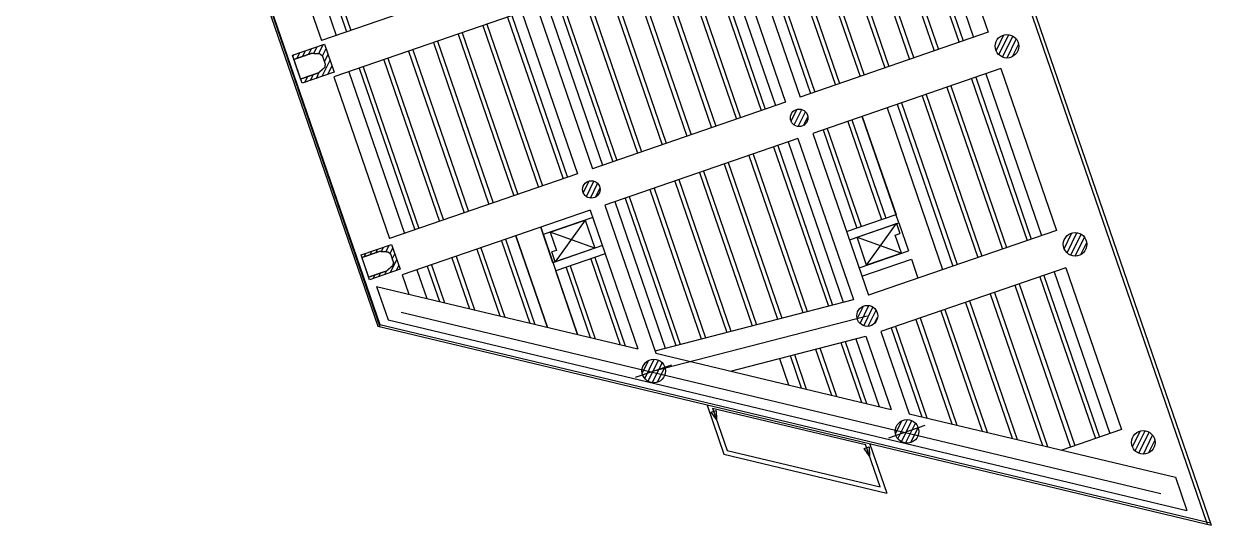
# Model space of a CAD drawing. Extents: x 809435 to 809704, y 818709 to 819364.
# Drawn here: x 809636.1 to 809704.1, y 818708.7 to 818737.4 of the extents above; entities that cross this region are included whole.
import ezdxf

# ---------------------------------------------------------------- set-up
doc = ezdxf.new("R2010")
doc.units = 0
for name, color, linetype in [('Lift', 7, 'Continuous'), ('MMH025__', 7, 'Continuous'), ('MMH060_1', 7, 'Continuous'), ('MMH280__', 7, 'Continuous'), ('MMH281__', 7, 'Continuous'), ('MMH281_U', 7, 'Continuous'), ('MMH282__', 7, 'Continuous'), ('MMH283__', 7, 'Continuous'), ('MMH_050_General_Symbols_(Grouped)', 7, 'Continuous')]:
    doc.layers.add(name, color=color, linetype=linetype)

msp = doc.modelspace()

# ---------------------------------------------------------------- linework, layer by layer
at = {"layer": 'Lift'}
for p, q in [((809675.284, 818792.516), (809704.148, 818708.687)), ((809636.073, 818779.014), (809656.365, 818720.082)), ((809640.748, 818765.897), (809656.488, 818720.186)), ((809656.365, 818720.082), (809704.148, 818708.687)), ((809656.488, 818720.186), (809704.098, 818708.833)), ((809675.245, 818715.562), (809676.211, 818712.759)), ((809684.578, 818713.337), (809685.544, 818710.533)), ((809676.211, 818712.759), (809685.544, 818710.533))]:
    msp.add_line(p, q, dxfattribs=at)
at = {"layer": 'MMH025__'}
for p, q in [((809675.565, 818715.402), (809676.402, 818712.97)), ((809675.565, 818715.4), (809684.322, 818713.312)), ((809685.159, 818710.882), (809684.322, 818713.314)), ((809676.402, 818712.97), (809685.159, 818710.882))]:
    msp.add_line(p, q, dxfattribs=at)
for points in [[(809675.772, 818715.262), (809675.793, 818714.74), (809675.488, 818715.164), (809675.772, 818715.262)], [(809684.529, 818713.173), (809684.55, 818712.652), (809684.245, 818713.076), (809684.529, 818713.173)]]:
    msp.add_lwpolyline(points, dxfattribs=at)
for points in [[(809675.793, 818714.74), (809675.488, 818715.164), (809675.772, 818715.262)], [(809684.55, 818712.652), (809684.245, 818713.076), (809684.529, 818713.173)]]:
    msp.add_lwpolyline(points, close=True, dxfattribs=at)
at = {"layer": 'MMH060_1'}
for p, q in [((809657.704, 818720.893), (809701.258, 818710.507)), ((809672.19, 818717.523), (809684.43, 818720.68)), ((809671.15, 818717.165), (809673.23, 818717.881)), ((809685.668, 818713.703), (809687.749, 818714.419))]:
    msp.add_line(p, q, dxfattribs=at)
at = {"layer": 'MMH280__'}
for p, q in [((809692.436, 818736.128), (809692.435, 818736.128)), ((809692.436, 818736.128), (809692.435, 818736.128)), ((809696.343, 818724.781), (809696.342, 818724.782)), ((809696.343, 818724.781), (809696.342, 818724.782)), ((809700.25, 818713.435), (809700.249, 818713.436)), ((809700.25, 818713.435), (809700.249, 818713.436))]:
    msp.add_line(p, q, dxfattribs=at)
for points in [[(809666.254, 818725.473), (809668.254, 818726.162), (809668.807, 818724.555), (809666.538, 818723.773), (809666.343, 818724.34)], [(809666.254, 818725.473), (809666.612, 818724.433), (809666.343, 818724.34)], [(809686.394, 818724.265), (809684.394, 818723.576), (809683.841, 818725.183), (809686.11, 818725.965), (809686.305, 818725.397)], [(809686.394, 818724.265), (809686.036, 818725.305), (809686.305, 818725.397)]]:
    msp.add_lwpolyline(points, dxfattribs=at)
at = {"layer": 'MMH281__'}
for points in [[(809651.553, 818735.377), (809651.894, 818735.494), (809652.234, 818735.611), (809652.574, 818735.728)], [(809652.574, 818735.728), (809652.731, 818735.719), (809652.887, 818735.71), (809653.044, 818735.701)], [(809653.044, 818735.701), (809653.094, 818735.657), (809653.143, 818735.614), (809653.192, 818735.571)], [(809651.944, 818734.242), (809651.814, 818734.62), (809651.684, 818734.999), (809651.553, 818735.377)], [(809653.192, 818735.571), (809653.246, 818735.413), (809653.301, 818735.256), (809653.355, 818735.098)], [(809653.355, 818735.098), (809653.343, 818735.034), (809653.33, 818734.969), (809653.318, 818734.905)], [(809652.965, 818734.594), (809652.624, 818734.477), (809652.284, 818734.359), (809651.944, 818734.242)], [(809653.318, 818734.905), (809653.2, 818734.801), (809653.082, 818734.697), (809652.965, 818734.594)], [(809655.46, 818724.031), (809655.8, 818724.148), (809656.141, 818724.265), (809656.481, 818724.382)], [(809656.481, 818724.382), (809656.638, 818724.373), (809656.794, 818724.364), (809656.951, 818724.354)], [(809656.951, 818724.354), (809657, 818724.311), (809657.05, 818724.268), (809657.099, 818724.225)], [(809657.099, 818724.225), (809657.153, 818724.067), (809657.207, 818723.91), (809657.262, 818723.752)], [(809655.851, 818722.896), (809655.721, 818723.274), (809655.59, 818723.652), (809655.46, 818724.031)], [(809657.225, 818723.559), (809657.107, 818723.455), (809656.989, 818723.351), (809656.871, 818723.247)], [(809657.262, 818723.752), (809657.249, 818723.688), (809657.237, 818723.623), (809657.225, 818723.559)], [(809656.871, 818723.247), (809656.531, 818723.13), (809656.191, 818723.013), (809655.851, 818722.896)]]:
    msp.add_open_spline(points, degree=2, dxfattribs=at)
at = {"layer": 'MMH281_U'}
for p, q in [((809691.814, 818735.873), (809692.254, 818736.776)), ((809691.976, 818735.635), (809692.541, 818736.793)), ((809692.189, 818735.501), (809692.778, 818736.71)), ((809692.445, 818735.455), (809692.972, 818736.536)), ((809651.502, 818735.526), (809651.56, 818735.643)), ((809651.739, 818735.441), (809651.894, 818735.759)), ((809652.073, 818735.556), (809652.228, 818735.874)), ((809652.407, 818735.671), (809652.562, 818735.989)), ((809652.71, 818735.72), (809652.897, 818736.104)), ((809652.98, 818735.704), (809653.231, 818736.219)), ((809653.192, 818735.57), (809653.402, 818735.999)), ((809653.308, 818735.235), (809653.517, 818735.664)), ((809692.764, 818735.541), (809693.102, 818736.233)), ((809653.18, 818734.403), (809653.632, 818735.33)), ((809653.514, 818734.519), (809653.747, 818734.996)), ((809651.963, 818734.188), (809651.998, 818734.261)), ((809652.177, 818734.058), (809652.332, 818734.376)), ((809652.511, 818734.173), (809652.666, 818734.491)), ((809652.846, 818734.288), (809653.017, 818734.64)), ((809653.849, 818734.634), (809653.862, 818734.661)), ((809680.064, 818731.829), (809680.394, 818732.507)), ((809680.238, 818731.617), (809680.67, 818732.501)), ((809680.474, 818731.53), (809680.884, 818732.371)), ((809680.788, 818731.603), (809681.018, 818732.075)), ((809668.15, 818727.727), (809668.481, 818728.404)), ((809668.325, 818727.515), (809668.756, 818728.399)), ((809668.561, 818727.428), (809668.971, 818728.269)), ((809668.874, 818727.501), (809669.105, 818727.973)), ((809695.721, 818724.527), (809696.161, 818725.43)), ((809695.883, 818724.288), (809696.448, 818725.447)), ((809656.849, 818724.36), (809657.029, 818724.729)), ((809696.096, 818724.155), (809696.685, 818725.363)), ((809696.352, 818724.109), (809696.879, 818725.19)), ((809696.671, 818724.194), (809697.009, 818724.887)), ((809655.599, 818724.078), (809655.692, 818724.269)), ((809655.933, 818724.193), (809656.026, 818724.384)), ((809656.267, 818724.309), (809656.36, 818724.499)), ((809656.578, 818724.376), (809656.694, 818724.614)), ((809657.072, 818724.248), (809657.23, 818724.572)), ((809657.198, 818723.936), (809657.345, 818724.238)), ((809657.102, 818723.168), (809657.461, 818723.904)), ((809657.436, 818723.283), (809657.576, 818723.569)), ((809655.853, 818722.889), (809655.858, 818722.898)), ((809656.099, 818722.823), (809656.192, 818723.013)), ((809656.433, 818722.938), (809656.526, 818723.129)), ((809656.767, 818723.053), (809656.86, 818723.244)), ((809683.859, 818720.502), (809684.218, 818721.239)), ((809684.014, 818720.25), (809684.512, 818721.271)), ((809684.227, 818720.117), (809684.748, 818721.185)), ((809684.489, 818720.084), (809684.936, 818720.999)), ((809684.852, 818720.257), (809685.024, 818720.61)), ((809671.533, 818717.382), (809671.897, 818718.129)), ((809671.671, 818717.095), (809672.208, 818718.197)), ((809671.869, 818716.932), (809672.459, 818718.141)), ((809672.11, 818716.855), (809672.667, 818717.997)), ((809672.402, 818716.884), (809672.825, 818717.751)), ((809686.051, 818713.92), (809686.415, 818714.667)), ((809686.189, 818713.633), (809686.726, 818714.735)), ((809686.387, 818713.47), (809686.977, 818714.679)), ((809686.628, 818713.393), (809687.185, 818714.535)), ((809686.92, 818713.422), (809687.343, 818714.289)), ((809699.628, 818713.181), (809700.068, 818714.083)), ((809699.789, 818712.942), (809700.354, 818714.101)), ((809700.003, 818712.809), (809700.592, 818714.017)), ((809700.258, 818712.763), (809700.785, 818713.844)), ((809700.578, 818712.848), (809700.916, 818713.541))]:
    msp.add_line(p, q, dxfattribs=at)
for points in [[(809651.472, 818735.613), (809653.316, 818736.248), (809653.869, 818734.641), (809652.025, 818734.006)], [(809655.411, 818724.172), (809657.161, 818724.775), (809657.649, 818723.357), (809655.9, 818722.754)]]:
    msp.add_lwpolyline(points, close=True, dxfattribs=at)
for centre, radius in [((809692.436, 818736.128), 0.675), ((809680.523, 818732.026), 0.5), ((809668.609, 818727.924), 0.5), ((809696.343, 818724.782), 0.675), ((809684.43, 818720.68), 0.6), ((809672.19, 818717.523), 0.675), ((809686.708, 818714.061), 0.675), ((809700.25, 818713.436), 0.675)]:
    msp.add_circle(centre, radius, dxfattribs=at)
at = {"layer": 'MMH282__'}
for p, q in [((809640.701, 818765.881), (809656.48, 818720.054)), ((809687.442, 818756.592), (809703.918, 818708.742)), ((809651.391, 818746.215), (809654.582, 818736.948)), ((809651.628, 818746.296), (809654.818, 818737.03)), ((809688.178, 818746.19), (809691.369, 818736.924)), ((809649.949, 818745.718), (809653.14, 818736.452)), ((809685.318, 818745.205), (809688.509, 818735.939)), ((809686.5, 818745.612), (809689.691, 818736.346)), ((809686.736, 818745.693), (809689.927, 818736.427)), ((809683.664, 818744.635), (809686.854, 818735.369)), ((809683.9, 818744.717), (809687.09, 818735.451)), ((809685.082, 818745.124), (809688.272, 818735.858)), ((809682.245, 818744.147), (809685.436, 818734.881)), ((809682.482, 818744.228), (809685.672, 818734.962)), ((809679.409, 818743.17), (809682.599, 818733.904)), ((809679.645, 818743.252), (809682.836, 818733.986)), ((809680.827, 818743.659), (809684.018, 818734.393)), ((809681.063, 818743.74), (809684.254, 818734.474)), ((809677.399, 818742.478), (809680.59, 818733.212)), ((809677.99, 818742.682), (809681.181, 818733.416)), ((809678.227, 818742.763), (809681.417, 818733.497)), ((809675.39, 818741.787), (809678.581, 818732.521)), ((809676.548, 818742.185), (809679.739, 818732.919)), ((809673.736, 818741.217), (809676.926, 818731.951)), ((809673.972, 818741.298), (809677.163, 818732.032)), ((809675.154, 818741.705), (809678.344, 818732.439)), ((809672.317, 818740.729), (809675.508, 818731.462)), ((809672.554, 818740.81), (809675.744, 818731.544)), ((809664.179, 818740.253), (809653.14, 818736.452)), ((809669.481, 818739.752), (809672.671, 818730.486)), ((809669.717, 818739.833), (809672.908, 818730.567)), ((809670.899, 818740.24), (809674.09, 818730.974)), ((809671.135, 818740.322), (809674.326, 818731.055)), ((809668.062, 818739.263), (809671.253, 818729.997)), ((809668.299, 818739.345), (809671.489, 818730.079)), ((809665.486, 818738.376), (809668.676, 818729.11)), ((809666.644, 818738.775), (809669.835, 818729.509)), ((809666.881, 818738.857), (809670.071, 818729.59)), ((809664.635, 818738.083), (809653.856, 818734.372)), ((809663.808, 818737.798), (809666.998, 818728.532)), ((809664.044, 818737.88), (809667.235, 818728.614)), ((809664.635, 818738.083), (809667.825, 818728.817)), ((809662.389, 818737.31), (809665.58, 818728.044)), ((809662.626, 818737.391), (809665.816, 818728.125)), ((809659.553, 818736.333), (809662.743, 818727.067)), ((809659.789, 818736.415), (809662.98, 818727.149)), ((809660.971, 818736.822), (809664.162, 818727.556)), ((809661.207, 818736.903), (809664.398, 818727.637)), ((809691.369, 818736.924), (809680.59, 818733.212)), ((809658.135, 818735.845), (809661.325, 818726.579)), ((809658.371, 818735.926), (809661.561, 818726.66)), ((809655.534, 818734.95), (809658.725, 818725.684)), ((809656.716, 818735.357), (809659.907, 818726.091)), ((809656.953, 818735.438), (809660.143, 818726.172)), ((809653.856, 818734.372), (809657.047, 818725.106)), ((809655.298, 818734.868), (809658.489, 818725.602)), ((809692.085, 818734.844), (809681.306, 818731.132)), ((809690.407, 818734.266), (809693.597, 818725)), ((809690.643, 818734.347), (809693.834, 818725.081)), ((809692.085, 818734.844), (809695.276, 818725.578)), ((809688.989, 818733.777), (809692.179, 818724.511)), ((809689.225, 818733.859), (809692.416, 818724.593)), ((809679.739, 818732.919), (809668.676, 818729.11)), ((809686.388, 818732.882), (809689.579, 818723.616)), ((809687.57, 818733.289), (809690.761, 818724.023)), ((809687.807, 818733.371), (809690.997, 818724.104)), ((809685.561, 818732.597), (809688.751, 818723.331)), ((809686.152, 818732.801), (809689.343, 818723.535)), ((809683.316, 818731.824), (809685.253, 818726.198)), ((809683.552, 818731.905), (809685.489, 818726.28)), ((809684.143, 818732.109), (809686.08, 818726.483)), ((809680.455, 818730.839), (809669.393, 818727.03)), ((809680.455, 818730.839), (809683.633, 818721.61)), ((809681.306, 818731.132), (809684.496, 818721.866)), ((809681.897, 818731.336), (809683.834, 818725.71)), ((809682.134, 818731.417), (809684.071, 818725.791)), ((809679.061, 818730.359), (809682.2, 818721.241)), ((809679.297, 818730.44), (809682.443, 818721.303)), ((809677.642, 818729.871), (809680.743, 818720.865)), ((809677.879, 818729.952), (809680.986, 818720.927)), ((809667.825, 818728.817), (809657.047, 818725.106)), ((809674.806, 818728.894), (809677.829, 818720.113)), ((809675.042, 818728.975), (809678.072, 818720.176)), ((809676.224, 818729.382), (809679.286, 818720.489)), ((809676.461, 818729.464), (809679.529, 818720.552)), ((809673.388, 818728.406), (809676.372, 818719.737)), ((809673.624, 818728.487), (809676.615, 818719.8)), ((809670.787, 818727.51), (809673.701, 818719.049)), ((809671.969, 818727.917), (809674.915, 818719.362)), ((809672.206, 818727.999), (809675.158, 818719.424)), ((809669.393, 818727.03), (809672.316, 818718.54)), ((809670.551, 818727.429), (809673.458, 818718.986)), ((809668.542, 818726.737), (809657.763, 818723.026)), ((809668.688, 818726.312), (809665.852, 818725.335)), ((809668.542, 818726.737), (809671.279, 818718.787)), ((809683.243, 818725.506), (809686.08, 818726.483)), ((809666.406, 818723.728), (809665.706, 818725.76)), ((809683.406, 818725.034), (809686.242, 818726.01)), ((809695.276, 818725.578), (809684.497, 818721.866)), ((809686.242, 818726.01), (809686.796, 818724.403)), ((809663.46, 818724.987), (809665.086, 818720.264)), ((809663.696, 818725.069), (809665.374, 818720.195)), ((809666.095, 818720.023), (809664.287, 818725.272)), ((809660.859, 818724.092), (809661.917, 818721.019)), ((809662.041, 818724.499), (809663.358, 818720.676)), ((809662.041, 818724.499), (809663.358, 818720.676)), ((809662.278, 818724.58), (809663.646, 818720.607)), ((809662.278, 818724.58), (809663.646, 818720.607)), ((809669.242, 818724.704), (809666.406, 818723.728)), ((809669.405, 818724.232), (809666.568, 818723.255)), ((809683.959, 818723.426), (809686.796, 818724.403)), ((809659.205, 818723.522), (809659.901, 818721.5)), ((809659.441, 818723.603), (809660.189, 818721.431)), ((809660.623, 818724.01), (809661.629, 818721.088)), ((809667.159, 818723.458), (809668.543, 818719.439)), ((809667.395, 818723.54), (809668.831, 818719.371)), ((809668.577, 818723.947), (809670.271, 818719.027)), ((809668.814, 818724.028), (809670.559, 818718.959)), ((809684.122, 818722.953), (809686.959, 818723.93)), ((809695.803, 818723.432), (809685.213, 818719.786)), ((809686.959, 818723.93), (809687.333, 818722.843)), ((809695.803, 818723.432), (809698.994, 818714.166)), ((809657.763, 818723.026), (809658.144, 818721.919)), ((809667.823, 818719.611), (809666.568, 818723.255)), ((809694.314, 818722.92), (809697.504, 818713.654)), ((809694.55, 818723.001), (809697.741, 818713.735)), ((809656.3, 818722.359), (809671.279, 818718.787)), ((809656.3, 818722.359), (809656.956, 818720.455)), ((809691.714, 818722.024), (809694.756, 818713.189)), ((809692.895, 818722.431), (809696.086, 818713.165)), ((809693.132, 818722.513), (809696.322, 818713.247)), ((809672.268, 818718.679), (809683.633, 818721.61)), ((809690.059, 818721.455), (809692.74, 818713.669)), ((809690.295, 818721.536), (809693.028, 818713.601)), ((809691.477, 818721.943), (809694.468, 818713.257)), ((809688.641, 818720.966), (809691.011, 818714.082)), ((809688.877, 818721.048), (809691.299, 818714.013)), ((809656.956, 818720.455), (809702.757, 818709.533)), ((809685.804, 818719.989), (809687.555, 818714.906)), ((809686.04, 818720.071), (809687.843, 818714.837)), ((809687.222, 818720.478), (809689.283, 818714.494)), ((809687.459, 818720.559), (809689.571, 818714.425)), ((809676.588, 818717.521), (809684.351, 818719.523)), ((809684.351, 818719.523), (809685.797, 818715.325)), ((809685.213, 818719.786), (809686.834, 818715.078)), ((809681.462, 818718.778), (809682.369, 818716.142)), ((809681.705, 818718.841), (809682.658, 818716.074)), ((809682.919, 818719.154), (809684.098, 818715.73)), ((809683.162, 818719.217), (809684.386, 818715.661)), ((809672.316, 818718.54), (809685.797, 818715.325)), ((809680.005, 818718.402), (809680.641, 818716.554)), ((809680.248, 818718.465), (809680.929, 818716.486)), ((809686.834, 818715.078), (809702.101, 818711.437)), ((809698.994, 818714.166), (809695.582, 818712.992)), ((809702.101, 818711.437), (809702.757, 818709.533))]:
    msp.add_line(p, q, dxfattribs=at)
at = {"layer": 'MMH283__'}
for p, q in [((809668.254, 818726.162), (809666.538, 818723.773)), ((809668.807, 818724.555), (809666.254, 818725.473)), ((809684.394, 818723.576), (809686.11, 818725.965)), ((809683.841, 818725.183), (809686.394, 818724.265)), ((809684.335, 818723.713), (809684.394, 818723.576))]:
    msp.add_line(p, q, dxfattribs=at)
at = {"layer": 'MMH_050_General_Symbols_(Grouped)'}
for p, q in [((809650.8, 818746.011), (809653.991, 818736.745)), ((809687.327, 818745.897), (809690.518, 818736.631)), ((809675.981, 818741.99), (809679.171, 818732.724)), ((809666.053, 818738.572), (809669.244, 818729.306)), ((809654.707, 818734.665), (809657.898, 818725.399)), ((809691.234, 818734.551), (809694.425, 818725.285)), ((809685.561, 818732.597), (809688.751, 818723.331)), ((809686.242, 818726.01), (809684.143, 818732.109)), ((809679.888, 818730.644), (809683.05, 818721.46)), ((809669.96, 818727.225), (809672.851, 818718.829)), ((809665.706, 818725.76), (809667.823, 818719.611)), ((809664.287, 818725.272), (809666.095, 818720.023)), ((809658.614, 818723.319), (809659.181, 818721.672)), ((809695.141, 818723.204), (809698.332, 818713.938)), ((809683.768, 818719.373), (809685.106, 818715.49)), ((809679.398, 818718.246), (809679.921, 818716.726))]:
    msp.add_line(p, q, dxfattribs=at)

doc.saveas('drawing.dxf')
